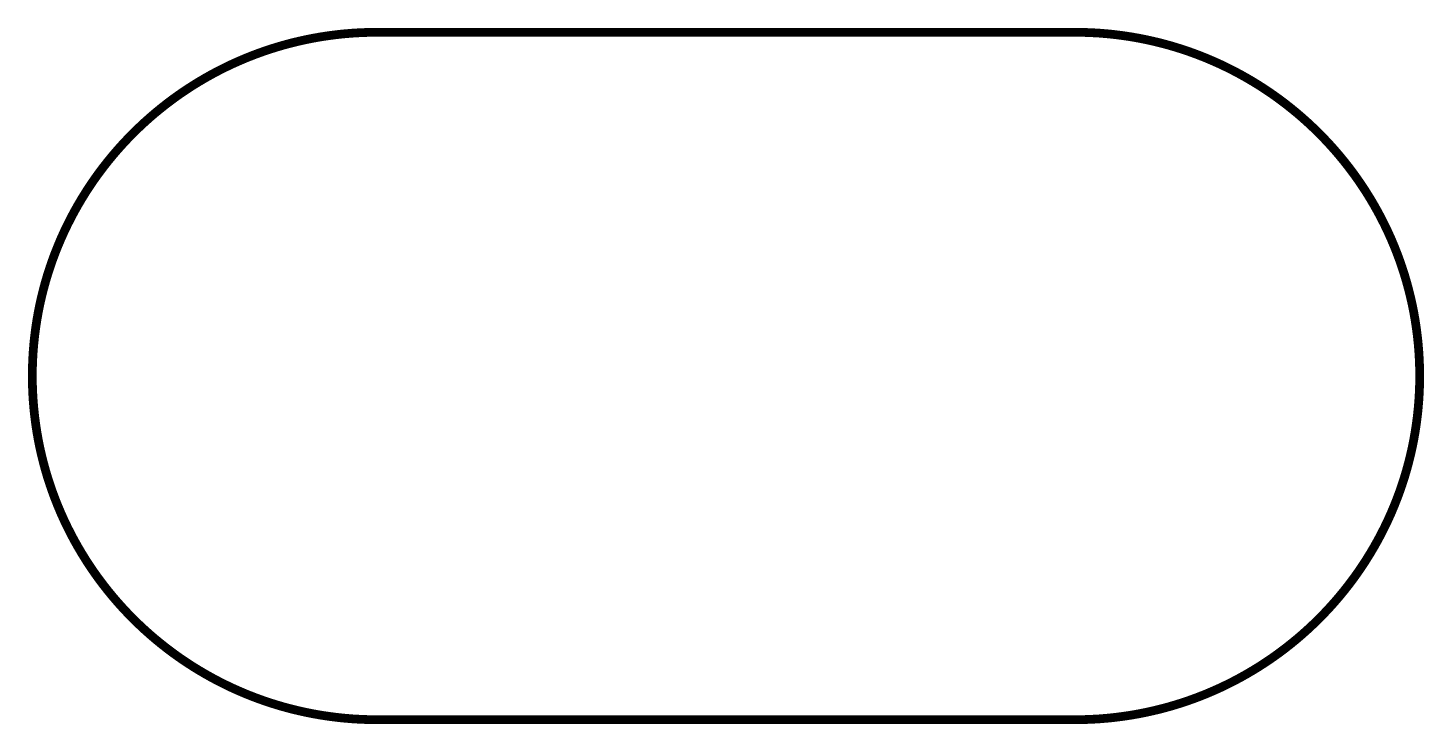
# Model space of a CAD drawing. Extents: x 0.05 to 1.64, y 0.05 to 0.84.
import ezdxf

# ---------------------------------------------------------------- set-up
doc = ezdxf.new("R2010")
doc.units = 0
doc.header["$LTSCALE"] = 0.166667
doc.layers.add('FOREGROUND', color=7, linetype='CONTINUOUS')

msp = doc.modelspace()

# ---------------------------------------------------------------- linework, layer by layer
at = {"layer": 'FOREGROUND', "linetype": 'CONTINUOUS', "const_width": 0.01}
msp.add_lwpolyline([(1.24, 0.05), (1.249284, 0.050114), (1.258516, 0.050441), (1.267692, 0.050978), (1.27681, 0.051723), (1.285868, 0.052673), (1.294865, 0.053826), (1.303796, 0.055179), (1.31266, 0.056731), (1.321455, 0.058479), (1.330179, 0.060421), (1.338828, 0.062554), (1.3474, 0.064875), (1.355894, 0.067384), (1.364307, 0.070076), (1.372636, 0.072951), (1.38088, 0.076005), (1.389035, 0.079236), (1.397099, 0.082642), (1.405071, 0.086221), (1.412948, 0.08997), (1.420726, 0.093886), (1.428405, 0.097969), (1.435982, 0.102214), (1.443454, 0.10662), (1.450819, 0.111184), (1.458074, 0.115905), (1.465218, 0.120779), (1.472248, 0.125804), (1.479161, 0.130979), (1.485955, 0.136301), (1.492629, 0.141766), (1.499178, 0.147374), (1.505602, 0.153121), (1.511898, 0.159006), (1.518064, 0.165026), (1.524096, 0.171178), (1.529993, 0.17746), (1.535753, 0.183871), (1.541372, 0.190407), (1.54685, 0.197066), (1.552182, 0.203846), (1.557368, 0.210745), (1.562404, 0.217759), (1.567289, 0.224888), (1.572019, 0.232128), (1.576593, 0.239477), (1.581009, 0.246933), (1.585263, 0.254494), (1.589354, 0.262156), (1.593279, 0.269919), (1.597035, 0.277779), (1.600622, 0.285733), (1.604035, 0.293781), (1.607273, 0.301919), (1.610334, 0.310145), (1.613214, 0.318456), (1.615913, 0.326851), (1.618426, 0.335327), (1.620753, 0.343882), (1.622891, 0.352513), (1.624836, 0.361217), (1.626588, 0.369994), (1.628143, 0.378839), (1.6295, 0.387752), (1.630655, 0.396729), (1.631607, 0.405768), (1.632353, 0.414867), (1.632891, 0.424024), (1.633219, 0.433235), (1.633333, 0.4425), (1.633333, 0.4425), (1.633219, 0.451766), (1.632891, 0.460979), (1.632353, 0.470137), (1.631607, 0.479237), (1.630654, 0.488277), (1.629499, 0.497255), (1.628142, 0.506169), (1.626586, 0.515015), (1.624834, 0.523793), (1.622888, 0.532499), (1.62075, 0.54113), (1.618423, 0.549686), (1.615909, 0.558163), (1.61321, 0.566558), (1.610328, 0.574871), (1.607267, 0.583098), (1.604028, 0.591236), (1.600614, 0.599285), (1.597027, 0.60724), (1.593269, 0.615101), (1.589344, 0.622864), (1.585252, 0.630527), (1.580997, 0.638088), (1.57658, 0.645545), (1.572005, 0.652895), (1.567274, 0.660135), (1.562388, 0.667264), (1.557351, 0.674279), (1.552164, 0.681178), (1.54683, 0.687959), (1.541352, 0.694618), (1.535731, 0.701155), (1.52997, 0.707565), (1.524072, 0.713848), (1.518038, 0.72), (1.511872, 0.72602), (1.505574, 0.731905), (1.499149, 0.737652), (1.492598, 0.74326), (1.485923, 0.748725), (1.479127, 0.754047), (1.472213, 0.759221), (1.465182, 0.764247), (1.458037, 0.769121), (1.45078, 0.773841), (1.443414, 0.778405), (1.43594, 0.78281), (1.428362, 0.787055), (1.420682, 0.791137), (1.412902, 0.795053), (1.405024, 0.798801), (1.397051, 0.802379), (1.388985, 0.805784), (1.380828, 0.809015), (1.372584, 0.812068), (1.364253, 0.814942), (1.355839, 0.817634), (1.347343, 0.820141), (1.338769, 0.822462), (1.330119, 0.824594), (1.321394, 0.826534), (1.312598, 0.828281), (1.303732, 0.829831), (1.294799, 0.831184), (1.285802, 0.832335), (1.276742, 0.833284), (1.267623, 0.834027), (1.258445, 0.834562), (1.249213, 0.834887), (1.239927, 0.835), (0.443261, 0.835), (0.433978, 0.834884), (0.424748, 0.834555), (0.415573, 0.834017), (0.406456, 0.833271), (0.397399, 0.83232), (0.388404, 0.831165), (0.379474, 0.82981), (0.370611, 0.828257), (0.361817, 0.826508), (0.353095, 0.824565), (0.344447, 0.822431), (0.335876, 0.820108), (0.327384, 0.817599), (0.318972, 0.814905), (0.310644, 0.81203), (0.302402, 0.808975), (0.294249, 0.805743), (0.286185, 0.802336), (0.278215, 0.798757), (0.27034, 0.795007), (0.262563, 0.79109), (0.254885, 0.787008), (0.24731, 0.782762), (0.23984, 0.778356), (0.232476, 0.773791), (0.225222, 0.76907), (0.21808, 0.764196), (0.211051, 0.75917), (0.204139, 0.753995), (0.197346, 0.748673), (0.190674, 0.743208), (0.184126, 0.7376), (0.177703, 0.731853), (0.171408, 0.725968), (0.165244, 0.719948), (0.159213, 0.713796), (0.153317, 0.707514), (0.147559, 0.701104), (0.141941, 0.694568), (0.136464, 0.687909), (0.131133, 0.68113), (0.125948, 0.674231), (0.120913, 0.667217), (0.11603, 0.660089), (0.1113, 0.652849), (0.106727, 0.645501), (0.102313, 0.638045), (0.098059, 0.630485), (0.09397, 0.622823), (0.090046, 0.615062), (0.08629, 0.607202), (0.082704, 0.599248), (0.079292, 0.591202), (0.076054, 0.583065), (0.072994, 0.574839), (0.070114, 0.566529), (0.067417, 0.558135), (0.064904, 0.54966), (0.062577, 0.541106), (0.06044, 0.532476), (0.058495, 0.523773), (0.056744, 0.514997), (0.055189, 0.506153), (0.053833, 0.497241), (0.052678, 0.488265), (0.051726, 0.479227), (0.05098, 0.470129), (0.050442, 0.460974), (0.050115, 0.451763), (0.05, 0.4425), (0.05, 0.4425), (0.050115, 0.433235), (0.050442, 0.424024), (0.05098, 0.414867), (0.051726, 0.405768), (0.052678, 0.396729), (0.053834, 0.387752), (0.05519, 0.378839), (0.056745, 0.369994), (0.058497, 0.361217), (0.060443, 0.352512), (0.06258, 0.343882), (0.064907, 0.335327), (0.06742, 0.326851), (0.070119, 0.318456), (0.072999, 0.310145), (0.07606, 0.301919), (0.079298, 0.293781), (0.082712, 0.285733), (0.086298, 0.277778), (0.090055, 0.269919), (0.093979, 0.262156), (0.09807, 0.254494), (0.102324, 0.246933), (0.10674, 0.239477), (0.111314, 0.232128), (0.116044, 0.224888), (0.120929, 0.217759), (0.125965, 0.210744), (0.131151, 0.203846), (0.136484, 0.197066), (0.141961, 0.190406), (0.14758, 0.18387), (0.15334, 0.17746), (0.159237, 0.171178), (0.16527, 0.165025), (0.171435, 0.159006), (0.177731, 0.153121), (0.184155, 0.147374), (0.190705, 0.141766), (0.197378, 0.1363), (0.204172, 0.130979), (0.211086, 0.125804), (0.218115, 0.120779), (0.225259, 0.115904), (0.232515, 0.111184), (0.239879, 0.10662), (0.247351, 0.102214), (0.254928, 0.097968), (0.262607, 0.093886), (0.270386, 0.08997), (0.278262, 0.086221), (0.286234, 0.082642), (0.294298, 0.079236), (0.302454, 0.076005), (0.310697, 0.072951), (0.319026, 0.070076), (0.327439, 0.067384), (0.335933, 0.064875), (0.344506, 0.062553), (0.353155, 0.060421), (0.361878, 0.058479), (0.370673, 0.056731), (0.379537, 0.055179), (0.388469, 0.053825), (0.397465, 0.052673), (0.406523, 0.051723), (0.415642, 0.050978), (0.424818, 0.050441), (0.434049, 0.050114), (0.443333, 0.05)], close=True, dxfattribs=at)

doc.saveas('drawing.dxf')
